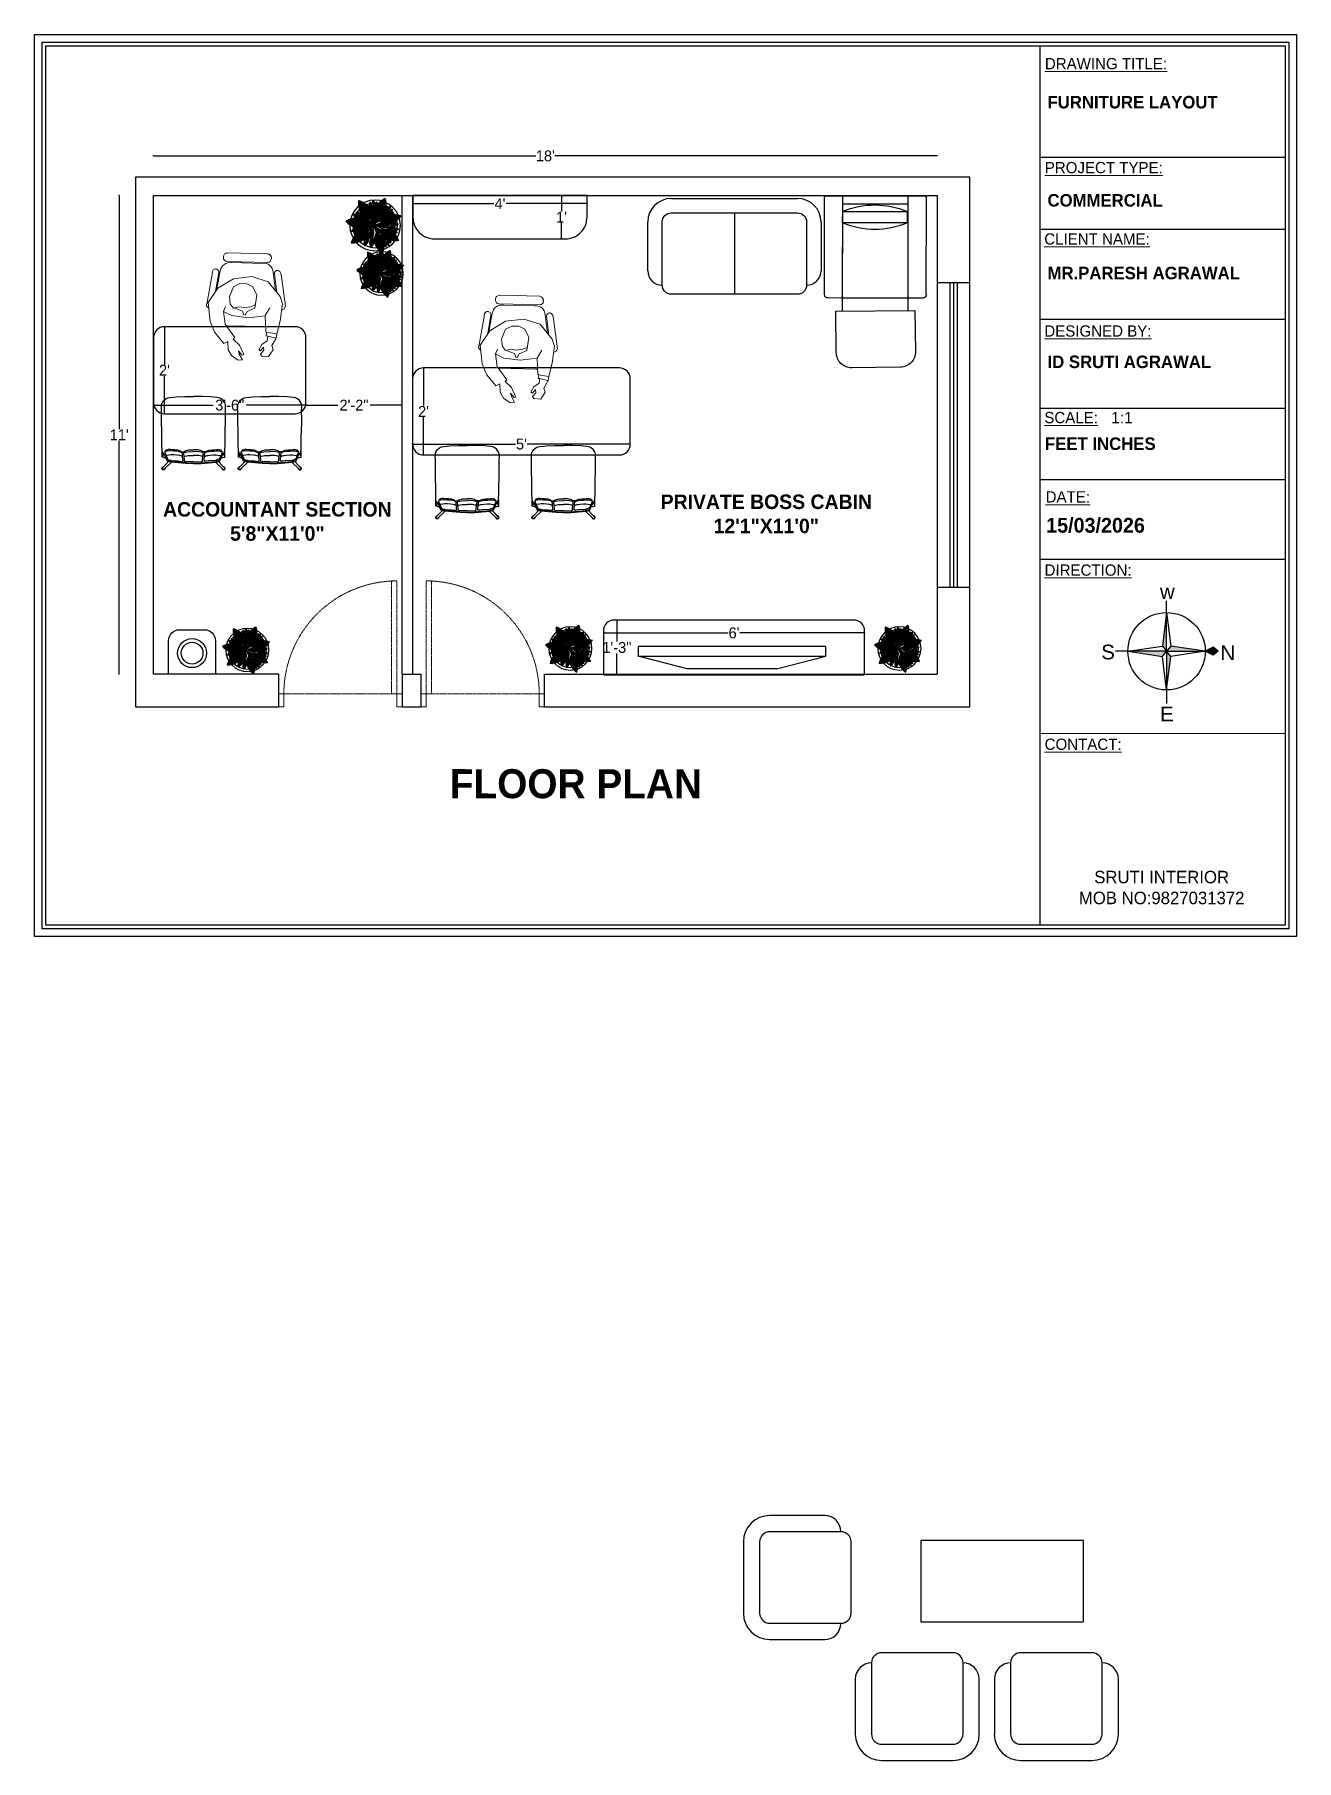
# Model space of a CAD drawing. Header units: inches. Extents: x 17335 to 18131, y -2374 to -1299.
# Drawn here: x 17334.9 to 17682.8, y -2264 to -1788.3 of the extents above; entities that cross this region are included whole.
import ezdxf

# ---------------------------------------------------------------- set-up
doc = ezdxf.new("R2010")
doc.units = ezdxf.units.IN
doc.header["$MEASUREMENT"] = 0
for name, pattern in [('AUDIT_D_060311083008-3', [0]), ('DASHED2', [0.375, 0.25, -0.125]), ('HIDDEN', [0.375, 0.25, -0.125])]:
    doc.linetypes.add(name, pattern=pattern)
for name, color, linetype in [('A-DOOR', 251, 'AUDIT_D_060311083008-3'), ('A-Door-Frame', 1, 'Continuous'), ('A-Door-Swing', 8, 'HIDDEN'), ('ELE', 5, 'Continuous'), ('line_cad-block.com', 250, 'Continuous'), ('MESA', 7, 'Continuous'), ('PDF11_PDF_CH', 7, 'Continuous'), ('TEFRIŞ', 11, 'Continuous')]:
    doc.layers.add(name, color=color, linetype=linetype)
doc.layers.add('FURNI', color=140, linetype='Continuous', lineweight=18)
doc.styles.add('HEMI', font='stylu.ttf')
doc.styles.add('regular', font='swissl.ttf')
doc.styles.get("Standard").update_dxf_attribs({"font": 'arial.ttf'})
doc.dimstyles.get("Standard").update_dxf_attribs({"dimtxt": 0.18, "dimasz": 0.18, "dimexe": 0.18, "dimexo": 0.0625, "dimgap": 0.09, "dimtad": 0, "dimtih": 1, "dimtoh": 1, "dimdec": 0, "dimzin": 0, "dimdsep": 46, "dimlunit": 4, "dimtxsty": 'Standard', "dimcen": 0.09, "dimadec": 0, "dimazin": 0, "dimtfac": 1, "dimtdec": 0, "dimtofl": 0, "dimtmove": 0, "dimatfit": 3, "dimfxl": 1, "dimtolj": 1, "dimtzin": 0, "dimarcsym": 0})

# ---------------------------------------------------------------- blocks, each defined once
blk = doc.blocks.new('*U1')
at = {"layer": 'A-Door-Frame', "lineweight": 5}
for p, q in [((0, -100), (0, 0)), ((942, -100), (942, 0))]:
    blk.add_line(p, q, dxfattribs=at)
for points in [[(0, -100), (40, -100), (40, 0), (0, 0)], [(942, -100), (902, -100), (902, 0), (942, 0)]]:
    blk.add_lwpolyline(points, dxfattribs=at)
at = {"layer": 'A-Door-Swing', "linetype": 'DASHED2', "lineweight": 5}
blk.add_line((48, 0), (909, 0), dxfattribs=at)
blk.add_lwpolyline([(40, 0), (40, 862), (80, 862), (80, 0)], close=True, dxfattribs=at)
blk.add_arc((40, 0), 862, 360, 90, dxfattribs=at)
blk = doc.blocks.new('yt')
at = {"ltscale": 7}
for p, q in [((3780.46, 271.64), (3783.91, 285.24)), ((3780.46, 247.03), (3783.91, 233.44))]:
    blk.add_line(p, q, dxfattribs=at)
blk.add_line((3780.46, 271.64), (3780.46, 247.03))
blk.add_lwpolyline([(3783.91, 233.44), (3783.91, 285.24), (3786.59, 285.24), (3786.59, 233.44)], close=True, dxfattribs=at)
blk = doc.blocks.new('126')
at = {"layer": 'TEFRIŞ', "color": 18, "true_color": 0x000000}
for p, q in [((11307.4, 90155.9), (11390.6, 90177.8)), ((11391.8, 90177.1), (11414.2, 90092)), ((11298, 90136.9), (11395.6, 90162.6)), ((11305.3, 90152.2), (11308.3, 90140.6)), ((11388.9, 90160.8), (11403.6, 90104.7)), ((11308.6, 90139.7), (11323.6, 90082.6)), ((11312.1, 90080.6), (11410.4, 90106.5)), ((11324.3, 90083.8), (11410.4, 90106.5)), ((11330.3, 90068.9), (11413.5, 90090.8)), ((11323.6, 90082.6), (11326.7, 90071))]:
    blk.add_line(p, q, dxfattribs=at)
blk.add_lwpolyline([(11373.1, 90155.6), (11387.6, 90100.5), (11397.3, 90103.1), (11382.8, 90158.1)], close=True, dxfattribs=at)
blk.add_lwpolyline([(11251.3, 90117.5), (11261.7, 90075.8, 0.414214), (11278.1, 90066), (11313.5, 90074.8), (11296.6, 90142.7), (11261.2, 90133.9, 0.414214)], format="xyb", close=True, dxfattribs=at)
for centre, radius, start, end in [((11390.8, 90176.8), 1, 14.7529, 104.7529), ((11308.2, 90153), 3, 104.7529, 194.7529), ((11445, 90145.1), 72.7, 171.6719, 217.8339), ((11325.4, 90113.6), 72.7, 351.6719, 37.8339), ((11309.3, 90140.9), 1, 194.7529, 284.7529), ((11413.2, 90091.7), 1, 284.7529, 14.7529), ((11324.6, 90082.9), 1, 104.7529, 194.7529), ((11329.6, 90071.8), 3, 194.7529, 284.7529)]:
    blk.add_arc(centre, radius, start, end, dxfattribs=at)
blk = doc.blocks.new('folha Ant')
at = {"layer": 'MESA', "ltscale": 0.8}
h = blk.add_hatch(color=35, dxfattribs=at)
h.dxf.hatch_style = 1
h.set_gradient(color1=(179, 116, 77), color2=(114, 74, 49), one_color=1, tint=0.32, name='CURVED')
h.paths.add_polyline_path([(0.05, 0), (0.049, 0.006, 0.033108), (0, 0, 0.809082), (0.002, -0.006, -0.032777)])
h.paths.add_polyline_path([(0.097, 0.005, 0.033108), (0.049, 0.006), (0.05, 0, -0.032777), (0.098, -0.001), (0.095, 0.003)])
h = blk.add_hatch(color=85, dxfattribs=at)
h.dxf.hatch_style = 1
h.set_gradient(color1=(103, 159, 96), color2=(52, 80, 48), one_color=1, tint=0.25)
h.paths.add_polyline_path([(0.353, 0.007, -0.09675), (0.099, 0.007, 0.007527), (0.095, 0.003, 0.014292), (0.102, -0.005, 0.086654)])
h = blk.add_hatch(color=85, dxfattribs=at)
h.dxf.hatch_style = 1
h.set_gradient(color1=(103, 159, 96), color2=(179, 207, 175), one_color=1, tint=0.75, name='INVCURVED')
h.paths.add_polyline_path([(0.227, 0.068, 0.199512), (0.099, 0.007, 0.09675), (0.353, 0.007, -0.086654), (0.102, -0.005, 0.192489), (0.227, -0.062, 0.158608), (0.395, 0.003, 0.158608)])
blk.add_lwpolyline([(0.098, -0.001), (0.095, 0.003), (0.097, 0.005, 0.066288), (0, 0, 0.809082), (0.002, -0.006, -0.065625)], format="xyb", close=True, dxfattribs=at)
for centre, radius, start, end in [((0.236, -0.116), 0.184, 92.9121, 139.7695), ((0.236, 0.122), 0.184, 220.2305, 267.0879), ((0.224, 0.658), 0.664, 259.119, 281.2235), ((0.191, 0.72), 0.731, 263.0097, 282.8199), ((0.114, 0.119), 0.119, 277.6411, 318.482), ((0.151, 0.101), 0.113, 290.5634, 330.4539), ((0.211, -0.224), 0.292, 50.9055, 86.9554), ((0.211, 0.229), 0.292, 273.0446, 309.0945), ((0.212, 0.088), 0.0955, 283.0013, 333.1911), ((0.113, -0.124), 0.121, 41.7528, 70.1061), ((0.185, -0.082), 0.0727, 27.7376, 79.2347), ((0.238, -0.1), 0.0902, 48.8027, 88.011)]:
    blk.add_arc(centre, radius, start, end, dxfattribs=at)
blk = doc.blocks.new('arvore L')
at = {"layer": 'MESA', "ltscale": 0.8}
for radius in [0.35, 0.308]:
    blk.add_circle((-0.017, -0.012), radius, dxfattribs=at)
at = {"layer": 'MESA'}
for p, xscale, yscale, zscale, rotation in [((-0.165, 0.186), 0.2372171158460308, 0.2372171158460308, 0.2372171158460308, 134.9461414081513), ((-0.144, 0.161), -0.2372171158460326, 0.2372171158460219, 0.2372171158460402, 288.8725787810177), ((-0.023, 0.221), 0.2372171158460145, 0.2372171158460145, 0.2372171158460145, 100.7442899234288), ((-0.013, 0.129), 0.367298872610303, 0.367298872610303, 0.367298872610303, 78.9591877781593), ((-0.011, 0.246), -0.2372171158460138, 0.2372171158460219, 0.2372171158460402, 254.6707272962989), ((0.005, 0.158), 0.3672988726102984, 0.3672988726102984, 0.3672988726102984, 49.45009658216959), ((0.028, 0.219), -0.2372171158460138, 0.2372171158460219, 0.2372171158460402, 254.6707272962989), ((-0.244, -0.003), 0.2372171158460885, 0.2372171158460885, 0.2372171158460885, 173.1881796188063), ((-0.141, 0.103), -0.3672988726103232, 0.3672988726103199, 0.3672988726103326, 340.1667721222815), ((-0.189, 0.145), 0.2372171158460308, 0.2372171158460308, 0.2372171158460308, 134.9461414081513), ((-0.114, 0.085), -0.3672988726103342, 0.3672988726103199, 0.3672988726103326, 310.6576809262878), ((-0.006, -0.016), 0.4722192998870134, 0.4722192998870134, 0.4722192998870134, 181.8145453364702), ((-0.009, -0.003), 0.4722192998870449, 0.4722192998870449, 0.4722192998870449, 127.7597565182155), ((-0.007, -0.003), 0.4722192998870434, 0.4722192998870434, 0.4722192998870434, 78.95918777814884), ((-0.021, -0.021), -0.3672988726102771, 0.3672988726103199, 0.3672988726103326, 210.4934664427891), ((-0.024, 0.011), 0.3672988726102808, 0.3672988726102808, 0.3672988726102808, 341.2516722292817), ((0.047, 0.041), 0.2372171158460773, 0.2372171158460773, 0.2372171158460773, 34.78192692463861), ((0.081, 0.012), 0.2372171158460773, 0.2372171158460773, 0.2372171158460773, 34.78192692463861), ((0.082, -0.001), -0.2372171158460231, 0.2372171158460219, 0.2372171158460402, 156.9632117474216), ((0.097, 0.052), -0.3672988726102771, 0.3672988726103199, 0.3672988726103326, 210.4934664427891), ((0.119, 0.078), -0.3672988726103297, 0.3672988726103199, 0.3672988726103326, 240.0025576387842), ((0.168, 0.119), 0.2372171158460773, 0.2372171158460773, 0.2372171158460773, 34.78192692463861), ((0.187, 0.073), -0.237217115846069, 0.2372171158460219, 0.2372171158460402, 188.7083642975025), ((0.206, 0.092), 0.2372171158460773, 0.2372171158460773, 0.2372171158460773, 34.78192692463861), ((-0.251, -0.051), 0.2372171158460153, 0.2372171158460153, 0.2372171158460153, 190.4360105724469), ((-0.241, -0.068), 0.237217115846034, 0.237217115846034, 0.237217115846034, 209.7732768087272), ((-0.205, -0.016), 0.2372171158460153, 0.2372171158460153, 0.2372171158460153, 190.4360105724469), ((-0.164, -0.041), 0.2372171158460153, 0.2372171158460153, 0.2372171158460153, 190.4360105724469), ((-0.162, -0.2), -0.2372171158460624, 0.2372171158460219, 0.2372171158460402, 32.34306761306672), ((-0.151, -0.216), -0.2372171158460388, 0.2372171158460219, 0.2372171158460402, 51.68033384933957), ((-0.135, -0.221), -0.2372171158460438, 0.2372171158460219, 0.2372171158460402, 68.92816480300668), ((-0.102, -0.144), -0.2372171158460388, 0.2372171158460219, 0.2372171158460402, 51.68033384933957), ((-0.024, -0.042), -0.2372171158460388, 0.2372171158460219, 0.2372171158460402, 51.68033384933957), ((-0.005, -0.017), -0.4722192998870682, 0.4722192998870582, 0.4722192998870366, 110.7618316866297), ((0.008, -0.136), -0.4722192998870255, 0.4722192998870582, 0.4722192998870366, 100.6603657106226), ((0.064, -0.118), -0.4722192998870682, 0.4722192998870582, 0.4722192998870366, 110.7618316866297), ((0.055, -0.037), -0.2372171158460231, 0.2372171158460219, 0.2372171158460402, 156.9632117474216), ((0.106, -0.037), 0.3672988726102808, 0.3672988726102808, 0.3672988726102808, 341.2516722292817), ((0.133, -0.058), 0.3672988726103005, 0.3672988726103005, 0.3672988726103005, 311.7425810332929), ((0.189, -0.089), -0.2372171158460231, 0.2372171158460219, 0.2372171158460402, 156.9632117474216), ((0.198, -0.039), 0.2372171158460078, 0.2372171158460078, 0.2372171158460078, 3.036774374557309), ((0.221, -0.054), -0.2372171158460231, 0.2372171158460219, 0.2372171158460402, 156.9632117474216)]:
    blk.add_blockref('folha Ant', p, dxfattribs=dict(at, xscale=xscale, yscale=yscale, zscale=zscale, rotation=rotation))
for p, rotation in [((-0.004, -0.003), 111.8634939329908), ((-0.002, -0.012), 159.7023978146412), ((-0.002, -0.022), 210.0932896211622)]:
    blk.add_blockref('folha Ant', p, dxfattribs=dict(at, rotation=rotation))
at = {"layer": 'MESA', "xscale": -1}
for p, rotation in [((-0.004, 0.001), 237.4553048776787), ((-0.007, -0.019), 73.74235818062448), ((-0.004, -0.015), 143.2116612097536), ((-0.005, -0.016), 189.5771815307885)]:
    blk.add_blockref('folha Ant', p, dxfattribs=dict(at, rotation=rotation))
blk = doc.blocks.new('wf')
at = {"layer": 'PDF11_PDF_CH', "lineweight": 5}
for points in [[(-7098.22, -1897.24), (-7098.22, -1897.58)], [(-7086.03, -1895.95), (-7097.27, -1896.23)], [(-7100.86, -1901.79), (-7102.04, -1910.67)], [(-7099.68, -1906.9), (-7099.01, -1901.73)], [(-7097.21, -1898.59), (-7085.97, -1898.31)], [(-7095.75, -1898.87), (-7087.27, -1898.64)], [(-7084.06, -1900.95), (-7083.16, -1906)], [(-7082.77, -1900.33), (-7082.94, -1900.39)], [(-7081.93, -1901.34), (-7080.35, -1910.11)], [(-7093.62, -1910.33), (-7092.49, -1910.84), (-7090.75, -1911.06), (-7089.23, -1910.84), (-7087.77, -1911.17), (-7086.87, -1910.11), (-7086.65, -1908.03), (-7087.77, -1905.33), (-7089.51, -1904.43), (-7091.42, -1904.49), (-7093.05, -1905.33), (-7094.18, -1907.63), (-7093.62, -1911.17), (-7091.48, -1912.13), (-7090.98, -1913.09), (-7090.58, -1913.03), (-7090.24, -1912.02), (-7088.17, -1911.23)], [(-7096.43, -1913.25), (-7097.72, -1911.12)], [(-7085.02, -1912.13), (-7085.52, -1910.78)], [(-7096.03, -1916.29), (-7086.03, -1916.06)], [(-7096.82, -1917.86), (-7099.63, -1918.31)], [(-7097.21, -1918.93), (-7099.57, -1919.49)]]:
    blk.add_lwpolyline(points, dxfattribs=at)
for points in [[(-7085.92, -1898.31, 0.414213), (-7084.96, -1897.3), (-7084.96, -1896.9)], [(-7098.95, -1901.8, 0.414213), (-7100.02, -1900.78), (-7099.85, -1900.78)], [(-7099.35, -1906.51), (-7098.67, -1901.34, -0.458817), (-7095.71, -1898.85)], [(-7082.83, -1906.51), (-7083.73, -1901.4, -0.414214), (-7082.78, -1900.39)], [(-7101.99, -1910.67, 0.414214), (-7100.98, -1911.62), (-7101.15, -1911.62)]]:
    blk.add_lwpolyline(points, format="xyb", dxfattribs=at)
blk.add_lwpolyline([(-7096.48, -1913.31), (-7091.82, -1913.87), (-7087.32, -1913.25), (-7085.02, -1912.13), (-7085.41, -1915.61), (-7088.11, -1919.27), (-7087.66, -1919.72), (-7089.4, -1921.4), (-7090.58, -1923.99), (-7090.08, -1924.16), (-7089.12, -1922.92), (-7089.35, -1923.87), (-7090.19, -1925.45), (-7089.06, -1925.56), (-7087.15, -1924.27), (-7086.25, -1922.69), (-7086.2, -1920.39), (-7085.07, -1920.95), (-7082.6, -1917.92), (-7081.31, -1914.88), (-7080.75, -1909.66), (-7083.39, -1905.72), (-7087.77, -1903.08), (-7092.77, -1902.52), (-7097.27, -1903.93), (-7100.58, -1908.03), (-7101.26, -1909.99), (-7100.64, -1914.66), (-7099.68, -1918.25), (-7099.52, -1919.43), (-7098.34, -1921.51), (-7098.67, -1922.69), (-7097.44, -1924.55), (-7095.53, -1924.44), (-7095.19, -1923.87), (-7096.14, -1922.81), (-7095.98, -1921.96), (-7095.19, -1922.92), (-7094.74, -1922.69), (-7095.53, -1921.18), (-7096.99, -1920.17), (-7097.21, -1918.93), (-7096.71, -1918.87), (-7096.88, -1917.81), (-7096.65, -1917.75)], close=True, dxfattribs=at)
for centre, radius, start, end in [((-7097.18, -1897.27), 0.983, 90.3735, 180.3735), ((-7097.18, -1897.6), 0.983, 180.9887, 270.9888), ((-7085.95, -1896.99), 0.983, 1.8072, 91.8073), ((-7099.83, -1901.82), 0.983, 91.192, 181.192), ((-7086.68, -1901.26), 2.61, 5.8667, 102.464), ((-7082.86, -1901.37), 0.983, 1.604, 91.604), ((-7101.12, -1910.47), 1.15, 271.0278, 275.4764), ((-7081.28, -1910.19), 0.983, 295.8673, 1.5711), ((-7096.12, -1912.33), 4.02, 263.3806, 271.247), ((-7086.11, -1912.1), 4.02, 271.5931, 275.6031)]:
    blk.add_arc(centre, radius, start, end, dxfattribs=at)
blk = doc.blocks.new('LEADCHAIR Executive 2014')
at = {"layer": 'line_cad-block.com', "color": 252, "true_color": 0x939598}
for points in [[(-239, 254), (-241, 256), (-243, 261), (-246, 264), (-249, 267), (-253, 268), (-257, 268), (-260, 267), (-264, 264), (-266, 261), (-267, 257), (-267, 253), (-266, 250), (-264, 246), (-260, 244), (-254, 240)], [(-265, 159), (-265, 159), (-266, 159), (-266, 150), (-266, 142), (-266, 139), (-266, 104)], [(-186, 201), (-248, 262), (-251, 265), (-253, 265), (-256, 265), (-259, 265), (-262, 262), (-264, 260), (-265, 257), (-264, 254), (-264, 251), (-262, 249), (-241, 227), (-211, 196)], [(0, 214), (-64, 213), (-127, 208), (-190, 201), (-202, 199), (-211, 196), (-219, 194), (-223, 191), (-227, 184), (-247, 135), (-249, 131), (-251, 130), (-253, 131), (-255, 136), (-259, 147), (-262, 153), (-265, 159)], [(-234, 166), (-245, 164), (-252, 163), (-265, 159)], [(0, 210), (-63, 207), (-126, 203), (-190, 196), (-196, 195), (-204, 193), (-210, 192), (-216, 190), (-220, 188), (-223, 184), (-226, 176), (-245, 133), (-251, 124), (-253, 125), (-263, 146)], [(-98, 152), (-96, 152), (-93, 152), (-92, 152), (-93, 147), (-93, 143), (-94, 138), (-94, 134), (-95, 129), (-96, 124), (-96, 123), (-102, 120), (-107, 118), (-111, 116), (-128, 112), (-140, 110), (-170, 108), (-192, 107), (-204, 107), (-224, 108), (-229, 109), (-241, 113), (-244, 114), (-241, 121), (-237, 132), (-233, 142), (-232, 146), (-229, 151)], [(-92, 195), (-90, 194), (-89, 192), (-90, 180), (-92, 155), (-99, 151), (-106, 149), (-116, 146), (-120, 145), (-142, 142), (-168, 141), (-190, 141), (-206, 142), (-224, 145), (-230, 146), (-230, 147), (-228, 153), (-221, 173), (-219, 176), (-217, 178), (-210, 181), (-199, 184), (-193, 185), (-186, 187), (-130, 192), (-111, 193), (-92, 195)], [(-71, 153), (-76, 153), (-79, 152), (-80, 152), (-80, 149), (-81, 144), (-82, 136), (-83, 130), (-84, 124), (-67, 117), (-50, 115), (0, 113)], [(0, 198), (-74, 197), (-74, 195), (-75, 193), (-76, 181), (-79, 156), (-78, 155), (-76, 154), (-71, 152), (-57, 148), (-44, 147), (-25, 146), (0, 146)], [(0, 214), (64, 213), (127, 208), (190, 201), (202, 199), (211, 196), (219, 194), (223, 191), (227, 184), (247, 135), (249, 131), (251, 130), (253, 131), (255, 136), (259, 147), (262, 153), (265, 159)], [(0, 210), (63, 207), (126, 203), (190, 196), (196, 195), (204, 193), (210, 192), (216, 190), (220, 188), (223, 184), (226, 176), (245, 133), (251, 124), (253, 125), (263, 146)], [(0, 198), (74, 197), (74, 195), (75, 193), (76, 181), (79, 156), (78, 155), (76, 154), (71, 152), (57, 148), (44, 147), (25, 146), (0, 146)], [(71, 153), (76, 153), (79, 152), (80, 152), (80, 149), (81, 144), (82, 136), (83, 130), (84, 124), (67, 117), (50, 115), (0, 113)], [(92, 195), (90, 194), (89, 192), (90, 180), (92, 155), (99, 151), (106, 149), (116, 146), (120, 145), (142, 142), (168, 141), (190, 141), (206, 142), (224, 145), (230, 146), (230, 147), (228, 153), (221, 173), (219, 176), (217, 178), (210, 181), (199, 184), (193, 185), (186, 187), (130, 192), (111, 193), (92, 195)], [(98, 152), (96, 152), (93, 152), (92, 152), (93, 147), (93, 143), (94, 138), (94, 134), (95, 129), (96, 124), (96, 123), (102, 120), (107, 118), (111, 116), (128, 112), (140, 110), (170, 108), (192, 107), (204, 107), (224, 108), (229, 109), (241, 113), (244, 114), (241, 121), (237, 132), (233, 142), (232, 146), (229, 151)], [(186, 201), (248, 262), (251, 265), (253, 265), (256, 265), (259, 265), (262, 262), (264, 260), (265, 257), (264, 254), (264, 251), (262, 249), (241, 227), (211, 196)], [(234, 166), (245, 164), (252, 163), (265, 159)], [(239, 254), (241, 256), (243, 261), (246, 264), (249, 267), (253, 268), (257, 268), (260, 267), (264, 264), (266, 261), (267, 257), (267, 253), (266, 250), (264, 246), (260, 244), (254, 240)], [(265, 159), (265, 159), (266, 159), (266, 150), (266, 142), (266, 139), (266, 104)], [(-256, 130), (-260, 128), (-262, 121), (-263, 116), (-265, 102), (-267, 55), (-267, -5), (-269, -78), (-270, -119), (-270, -168), (-270, -225), (-272, -265), (-270, -285), (-263, -303), (-251, -320), (-234, -334), (-217, -342), (-199, -346), (-170, -348), (-146, -350), (-73, -353), (0, -354)], [(-263, 146), (-264, 146), (-264, 146), (-265, 145), (-265, 144), (-266, 131)], [(-96, 123), (-99, 119), (-107, 112), (-117, 105), (-131, 101), (-157, 98), (-180, 97), (-198, 95), (-214, 95), (-221, 97), (-227, 99), (-233, 101), (-237, 105), (-240, 108), (-242, 112), (-243, 113)], [(-102, 115), (-89, 115)], [(-89, 115), (-86, 115), (-81, 114), (-73, 111)], [(-84, 124), (-73, 110), (-68, 107), (-60, 103), (-48, 100), (-39, 99), (-34, 98), (0, 98)], [(256, 130), (260, 128), (262, 121), (263, 116), (265, 102), (267, 55), (267, -5), (269, -78), (270, -119), (270, -168), (270, -225), (272, -265), (270, -285), (263, -303), (251, -320), (234, -334), (217, -342), (199, -346), (170, -348), (146, -350), (73, -353), (0, -354)], [(84, 124), (73, 110), (68, 107), (60, 103), (48, 100), (39, 99), (34, 98), (0, 98)], [(89, 115), (86, 115), (81, 114), (73, 111)], [(102, 115), (89, 115)], [(96, 123), (99, 119), (107, 112), (117, 105), (131, 101), (157, 98), (180, 97), (198, 95), (214, 95), (221, 97), (227, 99), (233, 101), (237, 105), (240, 108), (242, 112), (243, 113)], [(263, 146), (264, 146), (264, 146), (265, 145), (265, 144), (266, 131)]]:
    blk.add_lwpolyline(points, dxfattribs=at)
blk = doc.blocks.new('4RU6')
for p, q in [((18059.75, -1829.68), (18094.59, -1829.68)), ((18053.29, -1849.59), (18053.29, -1836.15)), ((18077.17, -1833.66), (18077.17, -1856.05)), ((18101.06, -1836.15), (18101.06, -1849.59))]:
    blk.add_line(p, q)
blk.add_lwpolyline([(18094.59, -1856.05), (18059.75, -1856.05, -0.414214), (18057.27, -1853.57), (18057.27, -1836.15, -0.414214), (18059.75, -1833.66), (18094.59, -1833.66, -0.414214), (18097.08, -1836.15), (18097.08, -1853.57, -0.414214)], format="xyb", close=True)
for centre, radius, start, end in [((18059.75, -1836.15), 6.47, 90, 180), ((18094.59, -1836.15), 6.47, 0, 90), ((18057.27, -1849.59), 3.98, 180, 270), ((18097.08, -1849.59), 3.98, 270, 0)]:
    blk.add_arc(centre, radius, start, end)
blk = doc.blocks.new('*D25')
at = {"color": 0, "lineweight": -2, "transparency": 16777216}
for p, q in [((17370.72, -1868.83), (17370.9, -1868.83)), ((17370.72, -1892.83), (17370.9, -1892.83))]:
    blk.add_line(p, q, dxfattribs=at)
at = {"color": 5, "lineweight": -2, "transparency": 16777216}
for p, q in [((17370.72, -1869.01), (17370.72, -1879.22)), ((17370.72, -1892.65), (17370.72, -1882.45))]:
    blk.add_line(p, q, dxfattribs=at)
at = {"color": 5, "transparency": 16777216}
for points in [[(17370.69, -1869.01), (17370.75, -1869.01), (17370.72, -1868.83)], [(17370.69, -1892.65), (17370.75, -1892.65), (17370.72, -1892.83)]]:
    blk.add_solid(points, dxfattribs=at)
at = {"layer": 'Defpoints', "color": 0, "transparency": 16777216}
for p in [(17370.72, -1868.83), (17370.72, -1892.83), (17370.72, -1892.83)]:
    blk.add_point(p, dxfattribs=at)
at = {"color": 5, "transparency": 16777216, "insert": (17370.72, -1880.83), "char_height": 3, "attachment_point": 5, "style": 'HEMI'}
blk.add_mtext("\\A1;2'", dxfattribs=at)
blk = doc.blocks.new('*D26')
at = {"color": 0, "lineweight": -2, "transparency": 16777216}
for p, q in [((17367.72, -1890.42), (17367.72, -1890.64)), ((17409.72, -1890.42), (17409.72, -1890.64))]:
    blk.add_line(p, q, dxfattribs=at)
at = {"color": 5, "lineweight": -2, "transparency": 16777216}
for p, q in [((17367.9, -1890.46), (17384.14, -1890.46)), ((17409.54, -1890.46), (17393.3, -1890.46))]:
    blk.add_line(p, q, dxfattribs=at)
at = {"color": 5, "transparency": 16777216}
for points in [[(17367.9, -1890.43), (17367.9, -1890.49), (17367.72, -1890.46)], [(17409.54, -1890.43), (17409.54, -1890.49), (17409.72, -1890.46)]]:
    blk.add_solid(points, dxfattribs=at)
at = {"layer": 'Defpoints', "color": 0, "transparency": 16777216}
for p in [(17367.72, -1889.83), (17409.72, -1889.83), (17409.72, -1890.46)]:
    blk.add_point(p, dxfattribs=at)
at = {"color": 5, "transparency": 16777216, "insert": (17388.72, -1890.46), "char_height": 3, "attachment_point": 5, "style": 'HEMI'}
blk.add_mtext('\\A1;3\'-6"', dxfattribs=at)
blk = doc.blocks.new('*D27')
at = {"color": 0, "lineweight": -2, "transparency": 16777216}
for p, q in [((17442.13, -1880.19), (17442.31, -1880.19)), ((17442.13, -1904.19), (17442.31, -1904.19))]:
    blk.add_line(p, q, dxfattribs=at)
at = {"color": 5, "lineweight": -2, "transparency": 16777216}
for p, q in [((17442.13, -1880.37), (17442.13, -1890.57)), ((17442.13, -1904.01), (17442.13, -1893.81))]:
    blk.add_line(p, q, dxfattribs=at)
at = {"color": 5, "transparency": 16777216}
for points in [[(17442.1, -1880.37), (17442.16, -1880.37), (17442.13, -1880.19)], [(17442.1, -1904.01), (17442.16, -1904.01), (17442.13, -1904.19)]]:
    blk.add_solid(points, dxfattribs=at)
at = {"layer": 'Defpoints', "color": 0, "transparency": 16777216}
for p in [(17442.13, -1880.19), (17442.13, -1904.19), (17442.13, -1904.19)]:
    blk.add_point(p, dxfattribs=at)
at = {"color": 5, "transparency": 16777216, "insert": (17442.13, -1892.19), "char_height": 3, "attachment_point": 5, "style": 'HEMI'}
blk.add_mtext("\\A1;2'", dxfattribs=at)
blk = doc.blocks.new('*D28')
at = {"color": 0, "lineweight": -2, "transparency": 16777216}
for p, q in [((17439.13, -1901.19), (17439.13, -1901.01)), ((17499.13, -1901.19), (17499.13, -1901.01))]:
    blk.add_line(p, q, dxfattribs=at)
at = {"color": 5, "lineweight": -2, "transparency": 16777216}
for p, q in [((17439.31, -1901.19), (17467.52, -1901.19)), ((17498.95, -1901.19), (17470.73, -1901.19))]:
    blk.add_line(p, q, dxfattribs=at)
at = {"color": 5, "transparency": 16777216}
for points in [[(17439.31, -1901.16), (17439.31, -1901.22), (17439.13, -1901.19)], [(17498.95, -1901.16), (17498.95, -1901.22), (17499.13, -1901.19)]]:
    blk.add_solid(points, dxfattribs=at)
at = {"layer": 'Defpoints', "color": 0, "transparency": 16777216}
for p in [(17439.13, -1901.19), (17499.13, -1901.19), (17499.13, -1901.19)]:
    blk.add_point(p, dxfattribs=at)
at = {"color": 5, "transparency": 16777216, "insert": (17469.13, -1901.19), "char_height": 3, "attachment_point": 5, "style": 'HEMI'}
blk.add_mtext("\\A1;5'", dxfattribs=at)
blk = doc.blocks.new('*D29')
at = {"color": 0, "lineweight": -2, "transparency": 16777216}
for p, q in [((17480.22, -1832.64), (17480, -1832.64)), ((17480.22, -1844.64), (17480, -1844.64))]:
    blk.add_line(p, q, dxfattribs=at)
at = {"color": 5, "lineweight": -2, "transparency": 16777216}
for p, q in [((17480.18, -1832.82), (17480.18, -1837.04)), ((17480.18, -1844.46), (17480.18, -1840.25))]:
    blk.add_line(p, q, dxfattribs=at)
at = {"color": 5, "transparency": 16777216}
for points in [[(17480.15, -1832.82), (17480.21, -1832.82), (17480.18, -1832.64)], [(17480.15, -1844.46), (17480.21, -1844.46), (17480.18, -1844.64)]]:
    blk.add_solid(points, dxfattribs=at)
at = {"layer": 'Defpoints', "color": 0, "transparency": 16777216}
for p in [(17480.18, -1832.64), (17481.21, -1832.64), (17481.21, -1844.64)]:
    blk.add_point(p, dxfattribs=at)
at = {"color": 5, "transparency": 16777216, "insert": (17480.18, -1838.64), "char_height": 3, "attachment_point": 5, "style": 'HEMI'}
blk.add_mtext("\\A1;1'", dxfattribs=at)
blk = doc.blocks.new('*D30')
at = {"color": 0, "lineweight": -2, "transparency": 16777216}
for p, q in [((17439.21, -1834.88), (17439.21, -1835.1)), ((17487.21, -1834.88), (17487.21, -1835.1))]:
    blk.add_line(p, q, dxfattribs=at)
at = {"color": 5, "lineweight": -2, "transparency": 16777216}
for p, q in [((17439.39, -1834.92), (17461.49, -1834.92)), ((17487.03, -1834.92), (17464.92, -1834.92))]:
    blk.add_line(p, q, dxfattribs=at)
at = {"color": 5, "transparency": 16777216}
for points in [[(17439.39, -1834.89), (17439.39, -1834.95), (17439.21, -1834.92)], [(17487.03, -1834.89), (17487.03, -1834.95), (17487.21, -1834.92)]]:
    blk.add_solid(points, dxfattribs=at)
at = {"layer": 'Defpoints', "color": 0, "transparency": 16777216}
for p in [(17439.21, -1832.64), (17439.21, -1834.92), (17487.21, -1832.64)]:
    blk.add_point(p, dxfattribs=at)
at = {"color": 5, "transparency": 16777216, "insert": (17463.21, -1834.92), "char_height": 3, "attachment_point": 5, "style": 'HEMI'}
blk.add_mtext("\\A1;4'", dxfattribs=at)
blk = doc.blocks.new('*D31')
at = {"color": 0, "lineweight": -2, "transparency": 16777216}
for p, q in [((17495.4, -1949.69), (17495.62, -1949.69)), ((17495.4, -1964.81), (17495.62, -1964.81))]:
    blk.add_line(p, q, dxfattribs=at)
at = {"color": 5, "lineweight": -2, "transparency": 16777216}
for p, q in [((17495.44, -1949.87), (17495.44, -1955.6)), ((17495.44, -1964.63), (17495.44, -1958.89))]:
    blk.add_line(p, q, dxfattribs=at)
at = {"color": 5, "transparency": 16777216}
for points in [[(17495.41, -1949.87), (17495.47, -1949.87), (17495.44, -1949.69)], [(17495.41, -1964.63), (17495.47, -1964.63), (17495.44, -1964.81)]]:
    blk.add_solid(points, dxfattribs=at)
at = {"layer": 'Defpoints', "color": 0, "transparency": 16777216}
for p in [(17494.73, -1949.69), (17494.73, -1964.81), (17495.44, -1964.81)]:
    blk.add_point(p, dxfattribs=at)
at = {"color": 5, "transparency": 16777216, "insert": (17495.44, -1957.25), "char_height": 3, "attachment_point": 5, "style": 'HEMI'}
blk.add_mtext('\\A1;1\'-3"', dxfattribs=at)
blk = doc.blocks.new('*D32')
at = {"color": 0, "lineweight": -2, "transparency": 16777216}
for p, q in [((17491.73, -1953.19), (17491.73, -1953.41)), ((17563.73, -1953.19), (17563.73, -1953.41))]:
    blk.add_line(p, q, dxfattribs=at)
at = {"color": 5, "lineweight": -2, "transparency": 16777216}
for p, q in [((17491.91, -1953.23), (17526.11, -1953.23)), ((17563.55, -1953.23), (17529.36, -1953.23))]:
    blk.add_line(p, q, dxfattribs=at)
at = {"color": 5, "transparency": 16777216}
for points in [[(17491.91, -1953.2), (17491.91, -1953.26), (17491.73, -1953.23)], [(17563.55, -1953.2), (17563.55, -1953.26), (17563.73, -1953.23)]]:
    blk.add_solid(points, dxfattribs=at)
at = {"layer": 'Defpoints', "color": 0, "transparency": 16777216}
for p in [(17491.73, -1952.69), (17563.73, -1952.69), (17563.73, -1953.23)]:
    blk.add_point(p, dxfattribs=at)
at = {"color": 5, "transparency": 16777216, "insert": (17527.73, -1953.23), "char_height": 3, "attachment_point": 5, "style": 'HEMI'}
blk.add_mtext("\\A1;6'", dxfattribs=at)
blk = doc.blocks.new('*D33')
at = {"color": 0, "lineweight": -2, "transparency": 16777216}
for p, q in [((17409.72, -1890.47), (17409.72, -1890.28)), ((17436.21, -1890.47), (17436.21, -1890.28))]:
    blk.add_line(p, q, dxfattribs=at)
at = {"color": 5, "lineweight": -2, "transparency": 16777216}
for p, q in [((17409.9, -1890.46), (17418.48, -1890.46)), ((17436.03, -1890.46), (17427.45, -1890.46))]:
    blk.add_line(p, q, dxfattribs=at)
at = {"color": 5, "transparency": 16777216}
for points in [[(17409.9, -1890.43), (17409.9, -1890.49), (17409.72, -1890.46)], [(17436.03, -1890.43), (17436.03, -1890.49), (17436.21, -1890.46)]]:
    blk.add_solid(points, dxfattribs=at)
at = {"layer": 'Defpoints', "color": 0, "transparency": 16777216}
for p in [(17409.72, -1890.53), (17436.21, -1890.46), (17436.21, -1890.53)]:
    blk.add_point(p, dxfattribs=at)
at = {"color": 5, "transparency": 16777216, "insert": (17422.97, -1890.46), "char_height": 3, "attachment_point": 5, "style": 'HEMI'}
blk.add_mtext('\\A1;2\'-2"', dxfattribs=at)
blk = doc.blocks.new('E4TET')
at = {"layer": 'ELE', "true_color": 0xed1f24}
h = blk.add_hatch(color=240, dxfattribs=at)
h.paths.add_polyline_path([(18093.61, -2280.82), (18092.5, -2282.19), (18093.61, -2284.33)])
h.paths.add_polyline_path([(18093.61, -2284.33), (18094.71, -2282.19), (18093.61, -2280.82)])
at = {"layer": 'ELE', "true_color": 0x000000}
h = blk.add_hatch(color=18, dxfattribs=at)
h.paths.add_polyline_path([(18095.05, -2296.16), (18093.61, -2295), (18093.61, -2305.67)])
h.paths.add_polyline_path([(18104.28, -2295), (18095.05, -2293.83), (18093.61, -2295)])
h.paths.add_polyline_path([(18093.61, -2284.33), (18092.16, -2293.83), (18093.61, -2295)])
h.paths.add_polyline_path([(18092.16, -2296.16), (18093.61, -2295), (18082.94, -2295)])
at = {"layer": 'ELE', "color": 240, "true_color": 0xed1f24}
for p, q in [((18093.61, -2280.82), (18092.5, -2282.19)), ((18092.5, -2282.19), (18093.61, -2284.33)), ((18093.61, -2280.82), (18094.71, -2282.19)), ((18093.61, -2284.33), (18093.61, -2280.82)), ((18094.71, -2282.19), (18093.61, -2284.33))]:
    blk.add_line(p, q, dxfattribs=at)
at = {"layer": 'ELE', "color": 18, "true_color": 0x000000}
for p, q in [((18093.61, -2284.33), (18092.16, -2293.83)), ((18093.61, -2295), (18093.61, -2284.33)), ((18093.61, -2284.33), (18095.05, -2293.83)), ((18082.94, -2295), (18079.71, -2295)), ((18082.94, -2295), (18079.71, -2295)), ((18082.94, -2295), (18092.16, -2293.83)), ((18093.61, -2295), (18082.94, -2295)), ((18082.94, -2295), (18092.16, -2296.16)), ((18092.16, -2293.83), (18093.61, -2295)), ((18092.16, -2296.16), (18093.61, -2295)), ((18093.61, -2305.67), (18092.16, -2296.16)), ((18095.05, -2293.83), (18093.61, -2295)), ((18093.61, -2295), (18093.61, -2305.67)), ((18095.05, -2296.16), (18093.61, -2295)), ((18093.61, -2295), (18104.28, -2295)), ((18093.61, -2305.67), (18095.05, -2296.16)), ((18104.28, -2295), (18095.05, -2293.83)), ((18104.28, -2295), (18095.05, -2296.16)), ((18104.28, -2295), (18108.01, -2295)), ((18104.28, -2295), (18108.01, -2295)), ((18093.61, -2305.67), (18093.61, -2309.08))]:
    blk.add_line(p, q, dxfattribs=at)
blk.add_circle((18093.61, -2295), 10.67, dxfattribs=at)
blk = doc.blocks.new('*D34')
at = {"color": 0, "lineweight": -2, "transparency": 16777216}
for p, q in [((17358.3, -1832.64), (17358.08, -1832.64)), ((17358.3, -1964.64), (17358.08, -1964.64))]:
    blk.add_line(p, q, dxfattribs=at)
at = {"color": 5, "lineweight": -2, "transparency": 16777216}
for p, q in [((17358.26, -1832.82), (17358.26, -1897.04)), ((17358.26, -1964.46), (17358.26, -1900.25))]:
    blk.add_line(p, q, dxfattribs=at)
at = {"color": 5, "transparency": 16777216}
for points in [[(17358.23, -1832.82), (17358.29, -1832.82), (17358.26, -1832.64)], [(17358.23, -1964.46), (17358.29, -1964.46), (17358.26, -1964.64)]]:
    blk.add_solid(points, dxfattribs=at)
at = {"layer": 'Defpoints', "color": 0, "transparency": 16777216}
for p in [(17367.72, -1832.64), (17358.26, -1964.64), (17367.72, -1964.64)]:
    blk.add_point(p, dxfattribs=at)
at = {"color": 5, "transparency": 16777216, "insert": (17358.26, -1898.64), "char_height": 3, "attachment_point": 5, "style": 'HEMI'}
blk.add_mtext("\\A1;11'", dxfattribs=at)
blk = doc.blocks.new('*D35')
at = {"color": 0, "lineweight": -2, "transparency": 16777216}
for p, q in [((17367.72, -1821.8), (17367.72, -1821.58)), ((17583.72, -1821.8), (17583.72, -1821.58))]:
    blk.add_line(p, q, dxfattribs=at)
at = {"color": 5, "lineweight": -2, "transparency": 16777216}
for p, q in [((17367.9, -1821.76), (17473.1, -1821.76)), ((17583.54, -1821.76), (17478.34, -1821.76))]:
    blk.add_line(p, q, dxfattribs=at)
at = {"color": 5, "transparency": 16777216}
for points in [[(17367.9, -1821.73), (17367.9, -1821.79), (17367.72, -1821.76)], [(17583.54, -1821.73), (17583.54, -1821.79), (17583.72, -1821.76)]]:
    blk.add_solid(points, dxfattribs=at)
at = {"layer": 'Defpoints', "color": 0, "transparency": 16777216}
for p in [(17583.72, -1821.76), (17367.72, -1832.64), (17583.72, -1832.64)]:
    blk.add_point(p, dxfattribs=at)
at = {"color": 5, "transparency": 16777216, "insert": (17475.72, -1821.76), "char_height": 3, "attachment_point": 5, "style": 'HEMI'}
blk.add_mtext("\\A1;18'", dxfattribs=at)

msp = doc.modelspace()

# ---------------------------------------------------------------- linework, layer by layer
at = {"color": 152, "true_color": 0x2776bb}
for p, q in [((17583.72, -1856.64), (17592.72, -1856.64)), ((17587.22, -1856.64), (17587.22, -1940.64)), ((17588.22, -1856.64), (17588.22, -1940.64)), ((17589.22, -1856.64), (17589.22, -1940.64)), ((17583.72, -1940.64), (17592.72, -1940.64))]:
    msp.add_line(p, q, dxfattribs=at)
for p, q in [((17583.72, -1856.64), (17592.72, -1856.64)), ((17436.21, -1964.64), (17441.46, -1964.64)), ((17436.21, -1964.64), (17436.21, -1973.64)), ((17441.46, -1973.64), (17441.46, -1964.64)), ((17475.46, -1973.64), (17475.46, -1964.64)), ((17475.46, -1964.64), (17583.72, -1964.64)), ((17436.21, -1973.64), (17441.46, -1973.64)), ((17475.46, -1973.64), (17592.72, -1973.64)), ((17552.72, -2196.48), (17537.59, -2196.48)), ((17530.31, -2203.76), (17530.31, -2223.37)), ((17537.59, -2230.66), (17552.72, -2230.66)), ((17561.15, -2241.58), (17561.15, -2256.71)), ((17595.34, -2256.71), (17595.34, -2241.58)), ((17599.49, -2241.58), (17599.49, -2256.71)), ((17633.67, -2256.71), (17633.67, -2241.58)), ((17568.44, -2264), (17588.05, -2264)), ((17606.77, -2264), (17626.39, -2264))]:
    msp.add_line(p, q)
for points in [[(17592.72, -1973.64), (17592.72, -1827.64), (17362.72, -1827.64), (17362.72, -1973.64), (17402.21, -1973.64), (17402.21, -1964.64), (17367.72, -1964.64), (17367.72, -1832.64), (17583.72, -1832.64), (17583.72, -1964.64)], [(17436.21, -1964.64), (17436.21, -1898.64), (17436.21, -1832.64)], [(17439.21, -1964.64), (17439.21, -1898.64), (17439.21, -1832.64)]]:
    msp.add_lwpolyline(points)
for points in [[(17439.21, -1832.64), (17439.21, -1838.64, 0.414214), (17445.21, -1844.64), (17481.21, -1844.64, 0.414214), (17487.21, -1838.64), (17487.21, -1832.64)], [(17374.88, -1952.36), (17381.77, -1952.36, -0.414214), (17384.77, -1955.36), (17384.77, -1964.64), (17371.88, -1964.64), (17371.88, -1955.36, -0.414214)], [(17560.01, -2223.37), (17560.01, -2203.76, 0.414214), (17557.21, -2200.96), (17537.59, -2200.96, 0.414214), (17534.79, -2203.76), (17534.79, -2223.37, 0.414214), (17537.59, -2226.18), (17557.21, -2226.18, 0.414214)], [(17588.05, -2234.29), (17568.44, -2234.29, 0.414214), (17565.63, -2237.1), (17565.63, -2256.71, 0.414214), (17568.44, -2259.51), (17588.05, -2259.51, 0.414214), (17590.85, -2256.71), (17590.85, -2237.1, 0.414214)], [(17626.39, -2234.29), (17606.77, -2234.29, 0.414214), (17603.97, -2237.1), (17603.97, -2256.71, 0.414214), (17606.77, -2259.51), (17626.39, -2259.51, 0.414214), (17629.19, -2256.71), (17629.19, -2237.1, 0.414214)]]:
    msp.add_lwpolyline(points, format="xyb", close=True)
at = {"color": 18, "true_color": 0x000000}
for points in [[(17409.72, -1889.83), (17409.72, -1871.83, 0.414214), (17406.72, -1868.83), (17370.72, -1868.83, 0.414214), (17367.72, -1871.83), (17367.72, -1889.83, 0.414214), (17370.72, -1892.83), (17406.72, -1892.83, 0.414214)], [(17499.13, -1901.19), (17499.13, -1883.19, 0.414214), (17496.13, -1880.19), (17442.13, -1880.19, 0.414214), (17439.13, -1883.19), (17439.13, -1901.19, 0.414214), (17442.13, -1904.19), (17496.13, -1904.19, 0.414214)]]:
    msp.add_lwpolyline(points, format="xyb", close=True, dxfattribs=at)
at = {"ltscale": 7}
msp.add_lwpolyline([(17491.73, -1964.81), (17563.73, -1964.81), (17563.73, -1952.69, 0.414214), (17560.73, -1949.69), (17494.73, -1949.69, 0.414214), (17491.73, -1952.69)], format="xyb", close=True, dxfattribs=at)
msp.add_lwpolyline([(17579.25, -2225.76), (17624.08, -2225.76), (17624.08, -2203.35), (17579.25, -2203.35)], close=True)
for radius in [4, 3]:
    msp.add_circle((17378.33, -1958.8), radius)
for centre, radius, start, end in [((17537.59, -2203.76), 7.29, 90, 180), ((17552.72, -2200.96), 4.48, 0, 90), ((17537.59, -2223.37), 7.29, 180, 270), ((17552.72, -2226.18), 4.48, 270, 0), ((17565.63, -2241.58), 4.48, 90, 180), ((17590.85, -2241.58), 4.48, 0, 90), ((17603.97, -2241.58), 4.48, 90, 180), ((17629.19, -2241.58), 4.48, 0, 90), ((17568.44, -2256.71), 7.29, 180, 270), ((17588.05, -2256.71), 7.29, 270, 0), ((17606.77, -2256.71), 7.29, 180, 270), ((17626.39, -2256.71), 7.29, 270, 0)]:
    msp.add_arc(centre, radius, start, end)
at = {"layer": 'FURNI', "color": 18, "lineweight": 25, "true_color": 0x000000}
for p, q in [((17612.02, -1791.41), (17612.02, -2033.78)), ((17611.99, -1822.15), (17679.64, -1822.15)), ((17611.99, -1841.97), (17679.64, -1841.97)), ((17611.99, -1866.76), (17679.64, -1866.76)), ((17611.99, -1891.26), (17679.64, -1891.26)), ((17611.99, -1910.95), (17679.64, -1910.95)), ((17611.99, -1932.9), (17679.64, -1932.9)), ((17612.02, -1980.89), (17679.67, -1980.92))]:
    msp.add_line(p, q, dxfattribs=at)
for points in [[(17334.91, -2036.89), (17334.91, -1788.31), (17682.77, -1788.31), (17682.77, -2036.89)], [(17336.98, -2034.82), (17336.98, -1790.38), (17680.7, -1790.38), (17680.7, -2034.82)], [(17338.01, -2033.78), (17338.01, -1791.41), (17679.67, -1791.41), (17679.67, -2033.78)]]:
    msp.add_lwpolyline(points, close=True, dxfattribs=at)

# ---------------------------------------------------------------- block references
msp.add_blockref('4RU6', (-549.35, -3.82))
at = {"color": 18, "true_color": 0x000000, "xscale": -1}
for p in [(10302.01, 47.48), (10377, 35.78)]:
    msp.add_blockref('wf', p, dxfattribs=at)
at = {"color": 18, "lineweight": 9, "true_color": 0x000000, "xscale": 0.03255662233685245, "yscale": 0.03255662233685245, "zscale": 0.03255662233685245, "rotation": 180.0354695677137}
for p in [(17378.73, -1899.59), (17399.76, -1899.59), (17454.19, -1913.09), (17480.72, -1913.09)]:
    msp.add_blockref('LEADCHAIR Executive 2014', p, dxfattribs=at)
at = {"rotation": 270}
msp.add_blockref('E4TET', (19941.97, 16135.32), dxfattribs=at)
at = {"xscale": -1, "rotation": 270}
msp.add_blockref('yt', (17267.82, -5743.59), dxfattribs=at)
at = {"layer": 'A-DOOR', "lineweight": 5, "yscale": 0.03611111111109516, "zscale": 0.03611111111109516}
for p, xscale in [((17436.21, -1970.03), -0.03611111111109516), ((17441.46, -1970.03), 0.03611111111109516)]:
    msp.add_blockref('*U1', p, dxfattribs=dict(at, xscale=xscale))
at = {"layer": 'MESA'}
for p, xscale, yscale, zscale in [((17428.43, -1840.68), -19.96261190556376, 19.96261190556376, 19.96261190556376), ((17430.27, -1853.96), -17.03497827241943, 17.03497827241943, 17.03497827241943), ((17393.29, -1957.73), -17.03497827241943, 17.03497827241943, 17.03497827241943), ((17482.31, -1957.3), -17.03497827241943, 17.03497827241943, 17.03497827241943), ((17573.02, -1957.3), -17.03497827241943, 17.03497827241943, 17.03497827241943)]:
    msp.add_blockref('arvore L', p, dxfattribs=dict(at, xscale=xscale, yscale=yscale, zscale=zscale))
at = {"layer": 'TEFRIŞ', "xscale": -0.3118056902783876, "yscale": 0.3118056902783877, "zscale": 0.3118056902783877, "rotation": 284.6918933115427}
msp.add_blockref('126', (-8717.07, -12400.03), dxfattribs=at)

# ---------------------------------------------------------------- texts
at = {"lineweight": 15, "attachment_point": 1, "rotation": 359.9906}
for s, insert, char_height, width, style in [('{\\LDRAWING TITLE:}', (17613.42, -1794.78), 3.105, 34.573, 'HEMI'), ('{\\fStylus BT|b1|i0|c0|p34;FURNITURE LAYOUT}', (17614.14, -1805.22), 3.4501, 53.3363, 'HEMI'), ('{\\LPROJECT TYPE:}', (17613.39, -1823.43), 3.105, 32.616, 'HEMI'), ('{\\fStylus BT|b1|i0|c0|p34;COMMERCIAL}', (17614.14, -1832.27), 3.4501, 53.3363, 'HEMI'), ('{\\LCLIENT NAME:}', (17613.25, -1843.1), 3.105, 32.0822, 'HEMI'), ('{\\fStylus BT|b1|i0|c0|p34;MR.PARESH AGRAWAL}', (17614.14, -1852.31), 3.4501, 53.3363, 'HEMI'), ('{\\LDESIGNED BY:}', (17613.27, -1868.47), 3.105, 32.8011, 'HEMI'), ('{\\fStylus BT|b1|i0|c0|p34;ID SRUTI AGRAWAL}', (17614.14, -1876.78), 3.4501, 45.7594, 'HEMI'), ('{\\LSCALE:}', (17613.27, -1892.33), 3.105, 24.0174, 'HEMI'), ('1:1', (17631.64, -1892.33), 3.105, 12.3451, 'regular'), ('{\\fStylus BT|b1|i0|c0|p34;FEET INCHES}', (17613.44, -1899.35), 3.4501, 45.7594, 'HEMI'), ('{\\LDATE:}', (17613.63, -1914.18), 3.105, 24.0174, 'HEMI'), ('{\\fStylus BT|b1|i0|c0|p34;15/03/2026}', (17613.77, -1921.53), 4.0664, 31.4532, 'HEMI'), ('{\\LDIRECTION:}', (17613.33, -1934.36), 3.105, 24.0174, 'HEMI'), ('{\\LCONTACT:}', (17613.35, -1982.36), 3.105, 24.0174, 'HEMI'), ('\\pxqc;SRUTI INTERIOR\\PMOB NO:9827031372', (17616.36, -2018.79), 3.4501, 58.4969, 'HEMI')]:
    msp.add_mtext(s, dxfattribs=dict(at, insert=insert, char_height=char_height, width=width, style=style))
at = {"color": 240, "lineweight": 15, "true_color": 0xe90039, "style": 'HEMI'}
for s, insert, char_height, width, attachment_point, rotation in [('\\pxqc;{\\fStylus BT|b1|i0|c0|p34;PRIVATE BOSS CABIN\\P12\'1"X11\'0"}', (17571.23, -1915.08), 4, 69.2136, 3, 0.0094), ('\\pxqc;{\\fStylus BT|b1|i0|c0|p34;ACCOUNTANT SECTION\\P5\'8"X11\'0"}', (17436.45, -1917.15), 4, 69.2136, 3, 0.0094), ('{\\fStylus BT|b1|i0|c0|p34;FLOOR PLAN}', (17449.37, -1990.78), 8, 106.8964, 1, 359.9906)]:
    msp.add_mtext(s, dxfattribs=dict(at, insert=insert, char_height=char_height, width=width, attachment_point=attachment_point, rotation=rotation))
at = {"layer": 'ELE', "color": 18, "true_color": 0x000000}
for s, p in [('w', (17645.14, -1943.86)), ('S', (17628.95, -1960.51)), ('E', (17645.17, -1977.61))]:
    msp.add_text(s, height=4.04, dxfattribs=at).set_placement(p)
at = {"layer": 'ELE', "color": 240, "true_color": 0xed1f24}
msp.add_text('N', height=4.04, dxfattribs=at).set_placement((17661.81, -1960.72))

# ---------------------------------------------------------------- dimensions: what is measured, and where the dimension line sits
for base, p1, p2, picture, middle in [((17583.72, -1821.76), (17367.72, -1832.64), (17583.72, -1832.64), '*D35', (17475.72, -1821.76)), ((17439.21, -1834.92), (17487.21, -1832.64), (17439.21, -1832.64), '*D30', (17463.21, -1834.92)), ((17409.72, -1890.46), (17367.72, -1889.83), (17409.72, -1889.83), '*D26', (17388.72, -1890.46)), ((17436.21, -1890.46), (17409.72, -1890.53), (17436.21, -1890.53), '*D33', (17422.97, -1890.46)), ((17499.13, -1901.19), (17439.13, -1901.19), (17499.13, -1901.19), '*D28', (17469.13, -1901.19)), ((17563.73, -1953.23), (17491.73, -1952.69), (17563.73, -1952.69), '*D32', (17527.73, -1953.23))]:
    dim = msp.add_linear_dim(base=base, p1=p1, p2=p2, dimstyle='Standard', override={"dimtxt": 3, "dimtxsty": 'HEMI', "dimclrd": 5, "dimclrt": 5, "dimfxl": 0.03937, "dimfxlon": 1, "dimarcsym": 1})
    dim.commit()
    dim.dimension.update_dxf_attribs({"geometry": picture, "text_midpoint": middle})
for base, p1, p2, picture, middle in [((17358.26, -1964.64), (17367.72, -1832.64), (17367.72, -1964.64), '*D34', (17358.26, -1898.64)), ((17480.18, -1832.64), (17481.21, -1844.64), (17481.21, -1832.64), '*D29', (17480.18, -1838.64)), ((17370.72, -1892.83), (17370.72, -1868.83), (17370.72, -1892.83), '*D25', (17370.72, -1880.83)), ((17442.13, -1904.19), (17442.13, -1880.19), (17442.13, -1904.19), '*D27', (17442.13, -1892.19)), ((17495.44, -1964.81), (17494.73, -1949.69), (17494.73, -1964.81), '*D31', (17495.44, -1957.25))]:
    dim = msp.add_linear_dim(base=base, p1=p1, p2=p2, angle=90, dimstyle='Standard', override={"dimtxt": 3, "dimtxsty": 'HEMI', "dimclrd": 5, "dimclrt": 5, "dimfxl": 0.03937, "dimfxlon": 1, "dimarcsym": 1})
    dim.commit()
    dim.dimension.update_dxf_attribs({"geometry": picture, "text_midpoint": middle})

doc.saveas('drawing.dxf')
